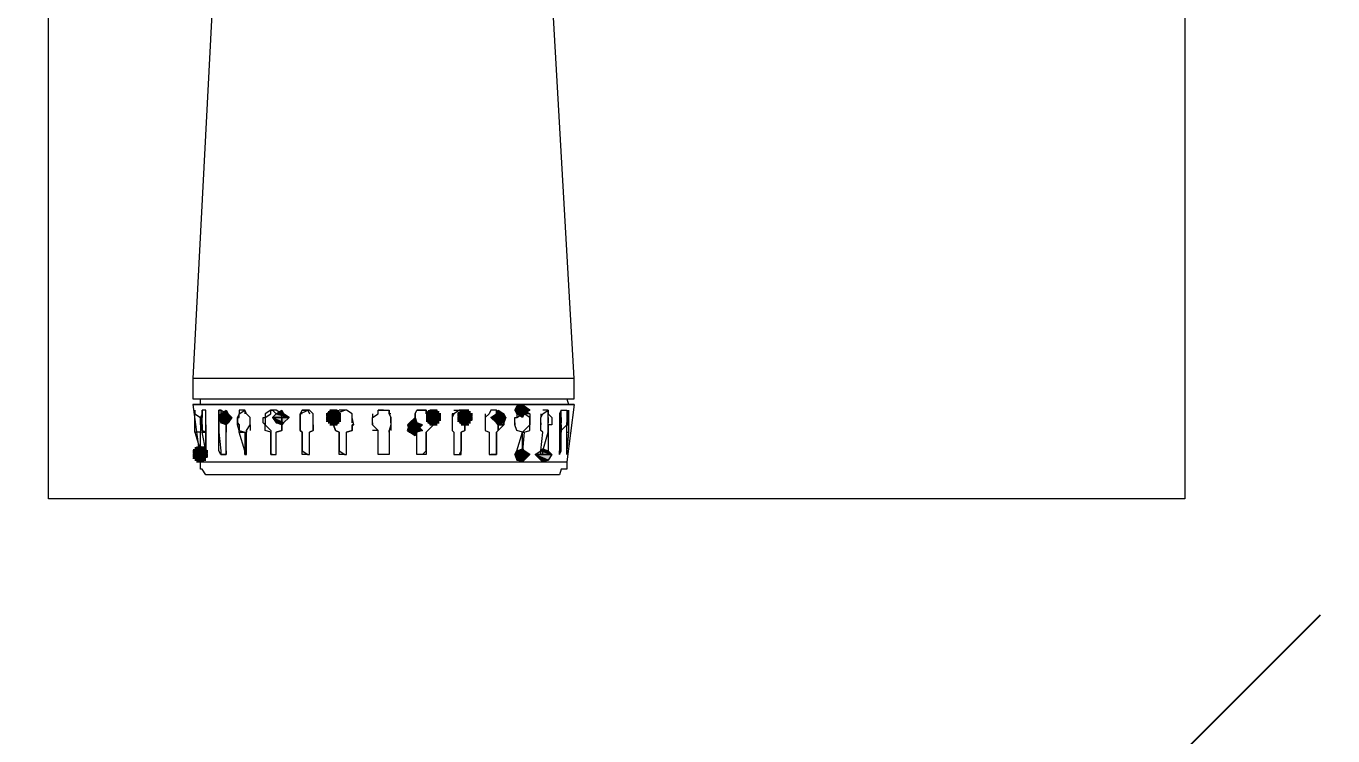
# Model space of a CAD drawing. Header units: millimetres. Extents: x -10178924 to 11692288, y -947381 to 58396.
# Drawn here: x -74015 to -73038, y 10548 to 11078 of the extents above; entities that cross this region are included whole.
import ezdxf
from ezdxf import colors
from ezdxf.entities.mleader import LeaderData, LeaderLine
from ezdxf.math import Vec2, Vec3

# ---------------------------------------------------------------- set-up
doc = ezdxf.new("R2010")
doc.units = ezdxf.units.MM
doc.layers.add('_надписи канализация', color=7, linetype='Continuous')
doc.layers.add('PDF __надписи канализация', color=7, linetype='Continuous')
doc.layers.add('PDF _0', color=7, linetype='Continuous', lineweight=9)
doc.styles.add('ISOCPEUR', font='isocpeui.ttf', dxfattribs={"width": 0.9})

# ---------------------------------------------------------------- blocks, each defined once
blk = doc.blocks.new('_None')

msp = doc.modelspace()

# ---------------------------------------------------------------- linework, layer by layer
at = {"layer": 'PDF _0', "lineweight": 0}
for points in [[(-73997.99, 11507.36), (-73148.8, 11507.36), (-73148.8, 10724.55), (-73997.99, 10724.55)], [(-73890.11, 10799.23), (-73605.2, 10799.23), (-73605.2, 10814.45), (-73609.35, 10814.45), (-73610.74, 10814.45), (-73616.27, 10814.45), (-73624.57, 10814.45), (-73635.63, 10814.45), (-73648.08, 10814.45), (-73661.91, 10814.45), (-73677.12, 10814.45), (-73695.1, 10814.45), (-73710.32, 10814.45), (-73729.68, 10814.45), (-73749.04, 10814.45), (-73767.02, 10814.45), (-73785, 10814.45), (-73802.98, 10814.45), (-73818.2, 10814.45), (-73832.03, 10814.45), (-73847.24, 10814.45), (-73861.07, 10814.45), (-73870.75, 10814.45), (-73880.43, 10814.45), (-73884.58, 10814.45), (-73888.73, 10814.45), (-73890.11, 10814.45)], [(-73609.35, 10795.08), (-73888.73, 10795.08), (-73884.58, 10795.08), (-73883.2, 10795.08), (-73876.28, 10795.08), (-73870.75, 10795.08), (-73863.84, 10795.08), (-73851.39, 10795.08), (-73843.09, 10795.08), (-73832.03, 10795.08), (-73818.2, 10795.08), (-73804.36, 10795.08), (-73790.53, 10795.08), (-73776.7, 10795.08), (-73762.87, 10795.08), (-73749.04, 10795.08), (-73733.83, 10795.08), (-73718.62, 10795.08), (-73704.78, 10795.08), (-73690.95, 10795.08), (-73677.12, 10795.08), (-73663.29, 10795.08), (-73653.61, 10795.08), (-73643.93, 10795.08), (-73634.25, 10795.08), (-73624.57, 10795.08), (-73616.27, 10795.08), (-73614.89, 10795.08), (-73610.74, 10795.08), (-73605.2, 10795.08)], [(-73648.08, 10793.7), (-73638.4, 10790.93), (-73649.46, 10790.93)], [(-73643.93, 10795.08), (-73642.55, 10793.7), (-73648.08, 10793.7)], [(-73642.55, 10793.7), (-73648.08, 10793.7), (-73638.4, 10790.93)], [(-73883.2, 10785.4), (-73883.2, 10788.17), (-73884.58, 10785.4), (-73884.58, 10781.25), (-73883.2, 10779.87), (-73883.2, 10775.72), (-73883.2, 10779.87), (-73883.2, 10781.25)], [(-73884.58, 10781.25), (-73884.58, 10779.87), (-73884.58, 10781.25), (-73884.58, 10785.4)], [(-73870.75, 10788.17), (-73870.75, 10790.93), (-73870.75, 10788.17), (-73870.75, 10785.4)], [(-73869.37, 10788.17), (-73861.07, 10785.4), (-73870.75, 10785.4)], [(-73870.75, 10785.4), (-73869.37, 10781.25), (-73863.84, 10781.25)], [(-73870.75, 10785.4), (-73861.07, 10785.4), (-73863.84, 10781.25)], [(-73870.75, 10785.4), (-73870.75, 10781.25), (-73870.75, 10779.87), (-73870.75, 10781.25)], [(-73865.22, 10790.93), (-73863.84, 10788.17), (-73869.37, 10788.17)], [(-73863.84, 10788.17), (-73869.37, 10788.17), (-73861.07, 10785.4)], [(-73855.54, 10785.4), (-73855.54, 10788.17), (-73856.92, 10785.4), (-73856.92, 10781.25), (-73855.54, 10779.87), (-73855.54, 10775.72), (-73856.92, 10779.87), (-73856.92, 10781.25), (-73856.92, 10785.4)], [(-73855.54, 10790.93), (-73855.54, 10788.17), (-73851.39, 10790.93)], [(-73836.18, 10785.4), (-73836.18, 10781.25), (-73836.18, 10779.87), (-73837.56, 10781.25), (-73837.56, 10785.4)], [(-73832.03, 10790.93), (-73836.18, 10788.17), (-73836.18, 10785.4), (-73832.03, 10788.17)], [(-73827.88, 10788.17), (-73818.2, 10785.4), (-73830.64, 10785.4)], [(-73830.64, 10785.4), (-73827.88, 10781.25), (-73822.34, 10781.25)], [(-73830.64, 10785.4), (-73818.2, 10785.4), (-73822.34, 10781.25)], [(-73823.73, 10790.93), (-73822.34, 10788.17), (-73827.88, 10788.17)], [(-73822.34, 10788.17), (-73827.88, 10788.17), (-73818.2, 10785.4)], [(-73809.9, 10781.25), (-73809.9, 10779.87), (-73809.9, 10775.72), (-73809.9, 10779.87), (-73809.9, 10781.25), (-73809.9, 10785.4)], [(-73785, 10781.25), (-73785, 10779.87), (-73783.62, 10775.72), (-73785, 10779.87), (-73785, 10781.25), (-73785, 10785.4)], [(-73724.15, 10785.4), (-73722.76, 10781.25), (-73728.3, 10781.25)], [(-73715.85, 10774.34), (-73714.47, 10775.72), (-73710.32, 10779.87), (-73710.32, 10785.4), (-73710.32, 10779.87), (-73714.47, 10775.72)], [(-73686.8, 10790.93), (-73686.8, 10788.17), (-73689.57, 10790.93), (-73690.95, 10790.93)], [(-73689.57, 10774.34), (-73686.8, 10775.72), (-73686.8, 10779.87), (-73686.8, 10785.4), (-73686.8, 10779.87), (-73686.8, 10775.72)], [(-73663.29, 10788.17), (-73656.38, 10785.4), (-73667.44, 10785.4)], [(-73667.44, 10785.4), (-73663.29, 10781.25), (-73657.76, 10781.25)], [(-73667.44, 10785.4), (-73656.38, 10785.4), (-73657.76, 10781.25)], [(-73661.91, 10790.93), (-73657.76, 10788.17), (-73663.29, 10788.17)], [(-73657.76, 10788.17), (-73663.29, 10788.17), (-73656.38, 10785.4)], [(-73663.29, 10774.34), (-73661.91, 10775.72), (-73661.91, 10779.87), (-73657.76, 10779.87), (-73657.76, 10785.4), (-73657.76, 10779.87), (-73661.91, 10775.72)], [(-73657.76, 10785.4), (-73661.91, 10785.4), (-73661.91, 10788.17)], [(-73649.46, 10790.93), (-73648.08, 10788.17), (-73642.55, 10788.17)], [(-73649.46, 10790.93), (-73638.4, 10790.93), (-73642.55, 10788.17)], [(-73648.08, 10788.17), (-73642.55, 10788.17), (-73643.93, 10785.4)], [(-73638.4, 10788.17), (-73638.4, 10785.4), (-73642.55, 10788.17), (-73642.55, 10790.93)], [(-73624.57, 10774.34), (-73624.57, 10775.72), (-73624.57, 10779.87), (-73624.57, 10785.4), (-73624.57, 10788.17), (-73621.8, 10785.4), (-73621.8, 10779.87), (-73624.57, 10779.87), (-73624.57, 10775.72)], [(-73884.58, 10774.34), (-73888.73, 10774.34), (-73884.58, 10760.51), (-73884.58, 10757.74), (-73884.58, 10760.51)], [(-73870.75, 10775.72), (-73870.75, 10774.34), (-73869.37, 10760.51), (-73869.37, 10757.74), (-73870.75, 10760.51), (-73870.75, 10774.34), (-73870.75, 10775.72), (-73870.75, 10779.87)], [(-73869.37, 10781.25), (-73863.84, 10781.25), (-73865.22, 10779.87)], [(-73832.03, 10775.72), (-73832.03, 10774.34), (-73832.03, 10760.51), (-73832.03, 10757.74), (-73832.03, 10760.51), (-73832.03, 10774.34), (-73836.18, 10775.72), (-73836.18, 10779.87)], [(-73827.88, 10781.25), (-73822.34, 10781.25), (-73823.73, 10779.87)], [(-73808.51, 10774.34), (-73808.51, 10760.51), (-73804.36, 10757.74), (-73808.51, 10757.74), (-73808.51, 10760.51), (-73808.51, 10774.34), (-73809.9, 10775.72)], [(-73728.3, 10781.25), (-73718.62, 10779.87), (-73729.68, 10779.87)], [(-73729.68, 10779.87), (-73728.3, 10775.72), (-73722.76, 10775.72)], [(-73729.68, 10779.87), (-73718.62, 10779.87), (-73722.76, 10775.72)], [(-73728.3, 10779.87), (-73718.62, 10775.72), (-73729.68, 10775.72)], [(-73729.68, 10775.72), (-73728.3, 10774.34), (-73722.76, 10774.34)], [(-73729.68, 10775.72), (-73718.62, 10775.72), (-73722.76, 10774.34)], [(-73722.76, 10781.25), (-73728.3, 10781.25), (-73718.62, 10779.87)], [(-73724.15, 10781.25), (-73722.76, 10779.87), (-73728.3, 10779.87)], [(-73722.76, 10779.87), (-73728.3, 10779.87), (-73718.62, 10775.72)], [(-73728.3, 10775.72), (-73722.76, 10775.72), (-73724.15, 10774.34)], [(-73728.3, 10774.34), (-73722.76, 10774.34), (-73724.15, 10771.57)], [(-73663.29, 10781.25), (-73657.76, 10781.25), (-73661.91, 10779.87)], [(-73663.29, 10760.51), (-73663.29, 10757.74), (-73663.29, 10760.51), (-73663.29, 10774.34)], [(-73643.93, 10774.34), (-73642.55, 10774.34), (-73643.93, 10760.51)], [(-73624.57, 10757.74), (-73628.72, 10757.74), (-73628.72, 10760.51), (-73624.57, 10774.34), (-73624.57, 10760.51)], [(-73648.08, 10760.51), (-73638.4, 10757.74), (-73649.46, 10757.74)], [(-73649.46, 10757.74), (-73648.08, 10753.59), (-73642.55, 10753.59)], [(-73649.46, 10757.74), (-73638.4, 10757.74), (-73642.55, 10753.59)], [(-73643.93, 10761.89), (-73642.55, 10760.51), (-73648.08, 10760.51)], [(-73642.55, 10760.51), (-73648.08, 10760.51), (-73638.4, 10757.74)], [(-73648.08, 10753.59), (-73642.55, 10753.59), (-73643.93, 10752.21)], [(-73630.1, 10760.51), (-73621.8, 10757.74), (-73634.25, 10757.74)], [(-73634.25, 10757.74), (-73630.1, 10753.59), (-73624.57, 10753.59)], [(-73634.25, 10757.74), (-73621.8, 10757.74), (-73624.57, 10753.59)], [(-73628.72, 10761.89), (-73624.57, 10760.51), (-73630.1, 10760.51)], [(-73624.57, 10760.51), (-73630.1, 10760.51), (-73621.8, 10757.74)], [(-73630.1, 10753.59), (-73624.57, 10753.59), (-73628.72, 10752.21)]]:
    msp.add_lwpolyline(points, close=True, dxfattribs=at)
for points in [[(-73605.2, 10814.45), (-73621.8, 11106.27), (-73621.8, 11109.04), (-73624.57, 11109.04), (-73624.57, 11111.8), (-73870.75, 11111.8), (-73870.75, 11109.04), (-73874.9, 11109.04), (-73874.9, 11106.27), (-73890.11, 10814.45)], [(-73890.11, 10795.08), (-73888.73, 10795.08), (-73890.11, 10795.08), (-73884.58, 10752.21), (-73883.2, 10752.21), (-73880.43, 10752.21), (-73874.9, 10752.21), (-73865.22, 10752.21), (-73856.92, 10752.21), (-73851.39, 10752.21), (-73841.71, 10752.21), (-73830.64, 10752.21), (-73818.2, 10752.21), (-73804.36, 10752.21), (-73790.53, 10752.21), (-73776.7, 10752.21), (-73762.87, 10752.21), (-73749.04, 10752.21), (-73733.83, 10752.21), (-73718.62, 10752.21), (-73704.78, 10752.21), (-73690.95, 10752.21), (-73677.12, 10752.21), (-73667.44, 10752.21), (-73656.38, 10752.21), (-73643.93, 10752.21), (-73635.63, 10752.21), (-73628.72, 10752.21), (-73621.8, 10752.21), (-73616.27, 10752.21), (-73610.74, 10752.21)], [(-73888.73, 10795.08), (-73884.58, 10795.08), (-73884.58, 10799.23)], [(-73605.2, 10795.08), (-73610.74, 10752.21), (-73610.74, 10748.06), (-73610.74, 10746.68), (-73614.89, 10746.68), (-73616.27, 10742.53), (-73621.8, 10742.53), (-73624.57, 10742.53), (-73634.25, 10742.53), (-73638.4, 10742.53), (-73643.93, 10742.53), (-73649.46, 10742.53), (-73653.61, 10742.53), (-73657.76, 10742.53), (-73663.29, 10742.53), (-73671.59, 10742.53), (-73677.12, 10742.53), (-73682.66, 10742.53), (-73689.57, 10742.53), (-73695.1, 10742.53), (-73700.64, 10742.53), (-73704.78, 10742.53), (-73710.32, 10742.53), (-73718.62, 10742.53), (-73724.15, 10742.53), (-73729.68, 10742.53), (-73736.59, 10742.53), (-73742.13, 10742.53), (-73747.66, 10742.53), (-73751.81, 10742.53), (-73757.34, 10742.53), (-73762.87, 10742.53), (-73771.17, 10742.53), (-73776.7, 10742.53), (-73783.62, 10742.53), (-73789.15, 10742.53), (-73794.68, 10742.53), (-73800.22, 10742.53), (-73804.36, 10742.53), (-73809.9, 10742.53), (-73816.81, 10742.53), (-73822.34, 10742.53), (-73827.88, 10742.53), (-73832.03, 10742.53), (-73837.56, 10742.53), (-73843.09, 10742.53), (-73851.39, 10742.53), (-73856.92, 10742.53), (-73863.84, 10742.53), (-73869.37, 10742.53), (-73874.9, 10742.53), (-73880.43, 10742.53), (-73883.2, 10746.68), (-73884.58, 10746.68), (-73884.58, 10748.06), (-73884.58, 10752.21)], [(-73610.74, 10799.23), (-73609.35, 10795.08)], [(-73888.73, 10774.34), (-73888.73, 10775.72), (-73888.73, 10779.87), (-73888.73, 10781.25), (-73888.73, 10785.4), (-73888.73, 10788.17), (-73888.73, 10790.93), (-73888.73, 10788.17), (-73884.58, 10785.4), (-73884.58, 10779.87), (-73884.58, 10775.72), (-73884.58, 10774.34)], [(-73883.2, 10788.17), (-73883.2, 10790.93), (-73883.2, 10788.17)], [(-73880.43, 10779.87), (-73880.43, 10775.72), (-73880.43, 10774.34), (-73880.43, 10775.72), (-73880.43, 10779.87), (-73880.43, 10785.4), (-73880.43, 10788.17), (-73880.43, 10790.93), (-73883.2, 10790.93)], [(-73883.2, 10788.17), (-73883.2, 10785.4)], [(-73880.43, 10788.17), (-73880.43, 10790.93)], [(-73880.43, 10781.25), (-73880.43, 10785.4)], [(-73865.22, 10760.51), (-73865.22, 10757.74), (-73865.22, 10760.51), (-73865.22, 10774.34), (-73865.22, 10775.72), (-73865.22, 10779.87), (-73865.22, 10785.4), (-73865.22, 10788.17), (-73869.37, 10790.93), (-73870.75, 10790.93), (-73869.37, 10790.93), (-73869.37, 10788.17)], [(-73870.75, 10788.17), (-73870.75, 10785.4)], [(-73865.22, 10781.25), (-73865.22, 10785.4)], [(-73855.54, 10788.17), (-73856.92, 10785.4)], [(-73851.39, 10760.51), (-73851.39, 10757.74), (-73851.39, 10760.51), (-73851.39, 10757.74), (-73850.01, 10757.74), (-73850.01, 10760.51), (-73850.01, 10774.34), (-73850.01, 10775.72), (-73847.24, 10779.87), (-73847.24, 10785.4), (-73850.01, 10788.17), (-73851.39, 10790.93), (-73851.39, 10788.17)], [(-73847.24, 10781.25), (-73847.24, 10785.4)], [(-73836.18, 10788.17), (-73836.18, 10785.4)], [(-73823.73, 10785.4), (-73823.73, 10788.17), (-73827.88, 10790.93), (-73832.03, 10790.93), (-73830.64, 10790.93), (-73827.88, 10788.17), (-73823.73, 10788.17)], [(-73830.64, 10757.74), (-73832.03, 10757.74), (-73830.64, 10757.74), (-73827.88, 10757.74), (-73827.88, 10760.51), (-73827.88, 10774.34), (-73823.73, 10775.72), (-73823.73, 10779.87), (-73823.73, 10785.4), (-73823.73, 10781.25)], [(-73808.51, 10790.93), (-73804.36, 10790.93), (-73808.51, 10790.93), (-73809.9, 10788.17), (-73804.36, 10790.93), (-73802.98, 10788.17)], [(-73809.9, 10785.4), (-73809.9, 10788.17), (-73809.9, 10785.4)], [(-73808.51, 10788.17), (-73809.9, 10788.17), (-73809.9, 10785.4)], [(-73804.36, 10757.74), (-73802.98, 10757.74), (-73802.98, 10760.51), (-73802.98, 10774.34), (-73800.22, 10775.72), (-73800.22, 10779.87), (-73800.22, 10785.4), (-73800.22, 10788.17), (-73802.98, 10790.93), (-73804.36, 10790.93)], [(-73800.22, 10781.25), (-73800.22, 10785.4)], [(-73779.47, 10788.17), (-73790.53, 10788.17), (-73779.47, 10788.17)], [(-73779.47, 10788.17), (-73790.53, 10788.17), (-73779.47, 10788.17)], [(-73779.47, 10786.78), (-73790.53, 10786.78), (-73779.47, 10786.78)], [(-73779.47, 10786.78), (-73790.53, 10786.78), (-73779.47, 10786.78)], [(-73779.47, 10785.4), (-73790.53, 10785.4), (-73779.47, 10785.4)], [(-73779.47, 10784.02), (-73790.53, 10784.02), (-73779.47, 10784.02)], [(-73779.47, 10784.02), (-73790.53, 10784.02), (-73779.47, 10784.02)], [(-73780.85, 10789.55), (-73789.15, 10789.55), (-73780.85, 10789.55)], [(-73780.85, 10789.55), (-73789.15, 10789.55), (-73780.85, 10789.55)], [(-73782.24, 10790.93), (-73787.77, 10790.93), (-73782.24, 10790.93)], [(-73783.62, 10790.93), (-73786.39, 10790.93), (-73783.62, 10790.93)], [(-73783.62, 10790.93), (-73786.39, 10790.93), (-73783.62, 10790.93)], [(-73783.62, 10785.4), (-73783.62, 10788.17), (-73785, 10785.4), (-73783.62, 10788.17), (-73780.85, 10788.17)], [(-73783.62, 10788.17), (-73776.7, 10790.93), (-73783.62, 10788.17)], [(-73776.7, 10757.74), (-73775.32, 10757.74), (-73775.32, 10760.51), (-73775.32, 10774.34), (-73771.17, 10775.72), (-73771.17, 10779.87), (-73769.79, 10779.87), (-73771.17, 10785.4), (-73771.17, 10788.17), (-73775.32, 10790.93), (-73776.7, 10790.93), (-73780.85, 10790.93)], [(-73771.17, 10788.17), (-73775.32, 10790.93)], [(-73771.17, 10781.25), (-73771.17, 10785.4)], [(-73743.51, 10774.34), (-73743.51, 10760.51), (-73743.51, 10757.74), (-73747.66, 10757.74), (-73749.04, 10757.74), (-73751.81, 10757.74), (-73751.81, 10760.51), (-73751.81, 10774.34), (-73751.81, 10775.72), (-73755.96, 10779.87), (-73755.96, 10781.25), (-73755.96, 10785.4), (-73751.81, 10788.17), (-73751.81, 10790.93), (-73747.66, 10790.93), (-73743.51, 10790.93), (-73743.51, 10788.17), (-73742.13, 10785.4), (-73742.13, 10779.87), (-73743.51, 10775.72), (-73743.51, 10774.34), (-73743.51, 10775.72)], [(-73755.96, 10788.17), (-73755.96, 10785.4)], [(-73747.66, 10790.93), (-73749.04, 10790.93), (-73751.81, 10790.93)], [(-73742.13, 10788.17), (-73743.51, 10788.17), (-73743.51, 10790.93)], [(-73742.13, 10781.25), (-73742.13, 10785.4)], [(-73722.76, 10757.74), (-73722.76, 10760.51), (-73722.76, 10774.34), (-73724.15, 10775.72), (-73724.15, 10779.87), (-73728.3, 10781.25), (-73724.15, 10785.4), (-73724.15, 10788.17), (-73722.76, 10790.93), (-73718.62, 10790.93), (-73715.85, 10790.93), (-73718.62, 10790.93), (-73722.76, 10790.93), (-73718.62, 10790.93)], [(-73724.15, 10788.17), (-73724.15, 10785.4)], [(-73715.85, 10790.93), (-73714.47, 10788.17), (-73715.85, 10790.93)], [(-73715.85, 10788.17), (-73715.85, 10790.93)], [(-73704.78, 10788.17), (-73715.85, 10788.17), (-73704.78, 10788.17)], [(-73704.78, 10786.78), (-73715.85, 10786.78), (-73704.78, 10786.78)], [(-73704.78, 10786.78), (-73715.85, 10786.78), (-73704.78, 10786.78)], [(-73704.78, 10785.4), (-73715.85, 10785.4), (-73704.78, 10785.4)], [(-73704.78, 10784.02), (-73715.85, 10784.02), (-73704.78, 10784.02)], [(-73704.78, 10784.02), (-73715.85, 10784.02), (-73704.78, 10784.02)], [(-73706.17, 10789.55), (-73714.47, 10789.55), (-73706.17, 10789.55)], [(-73706.17, 10789.55), (-73714.47, 10789.55), (-73706.17, 10789.55)], [(-73714.47, 10788.17), (-73710.32, 10785.4), (-73714.47, 10788.17)], [(-73707.55, 10790.93), (-73713.08, 10790.93), (-73707.55, 10790.93)], [(-73708.93, 10790.93), (-73711.7, 10790.93), (-73708.93, 10790.93)], [(-73710.32, 10781.25), (-73710.32, 10785.4)], [(-73695.1, 10790.93), (-73690.95, 10790.93), (-73695.1, 10788.17), (-73696.49, 10785.4), (-73696.49, 10781.25), (-73696.49, 10779.87), (-73696.49, 10775.72), (-73695.1, 10774.34), (-73695.1, 10760.51), (-73695.1, 10757.74), (-73690.95, 10757.74), (-73689.57, 10757.74), (-73689.57, 10760.51), (-73690.95, 10757.74), (-73689.57, 10760.51), (-73689.57, 10774.34), (-73689.57, 10760.51)], [(-73695.1, 10788.17), (-73696.49, 10788.17), (-73696.49, 10785.4)], [(-73681.27, 10788.17), (-73692.34, 10788.17), (-73681.27, 10788.17)], [(-73681.27, 10786.78), (-73692.34, 10786.78), (-73681.27, 10786.78)], [(-73681.27, 10786.78), (-73692.34, 10786.78), (-73681.27, 10786.78)], [(-73681.27, 10785.4), (-73692.34, 10785.4), (-73681.27, 10785.4)], [(-73681.27, 10784.02), (-73692.34, 10784.02), (-73681.27, 10784.02)], [(-73681.27, 10784.02), (-73692.34, 10784.02), (-73681.27, 10784.02)], [(-73682.66, 10789.55), (-73690.95, 10789.55), (-73682.66, 10789.55)], [(-73682.66, 10789.55), (-73690.95, 10789.55), (-73682.66, 10789.55)], [(-73684.04, 10790.93), (-73689.57, 10790.93), (-73684.04, 10790.93)], [(-73686.8, 10788.17), (-73689.57, 10790.93)], [(-73685.42, 10790.93), (-73688.19, 10790.93), (-73685.42, 10790.93)], [(-73686.8, 10788.17), (-73686.8, 10785.4), (-73686.8, 10788.17)], [(-73686.8, 10781.25), (-73686.8, 10785.4)], [(-73663.29, 10788.17), (-73663.29, 10790.93), (-73661.91, 10788.17), (-73663.29, 10790.93), (-73667.44, 10790.93), (-73668.83, 10788.17), (-73671.59, 10785.4), (-73671.59, 10781.25), (-73671.59, 10779.87), (-73671.59, 10775.72), (-73668.83, 10774.34), (-73668.83, 10760.51), (-73668.83, 10757.74), (-73667.44, 10757.74), (-73663.29, 10757.74), (-73667.44, 10757.74)], [(-73671.59, 10788.17), (-73671.59, 10785.4)], [(-73657.76, 10781.25), (-73657.76, 10785.4)], [(-73643.93, 10757.74), (-73643.93, 10760.51), (-73643.93, 10757.74), (-73648.08, 10757.74), (-73648.08, 10760.51), (-73643.93, 10774.34), (-73648.08, 10775.72), (-73649.46, 10779.87), (-73649.46, 10781.25), (-73649.46, 10785.4), (-73648.08, 10785.4), (-73643.93, 10788.17), (-73643.93, 10790.93), (-73642.55, 10790.93), (-73643.93, 10790.93)], [(-73643.93, 10788.17), (-73648.08, 10788.17), (-73648.08, 10785.4)], [(-73642.55, 10774.34), (-73638.4, 10775.72), (-73638.4, 10779.87), (-73638.4, 10785.4), (-73638.4, 10779.87), (-73642.55, 10775.72), (-73643.93, 10774.34), (-73642.55, 10775.72), (-73638.4, 10779.87)], [(-73638.4, 10788.17), (-73642.55, 10788.17), (-73642.55, 10790.93)], [(-73638.4, 10785.4), (-73638.4, 10781.25)], [(-73628.72, 10757.74), (-73630.1, 10757.74), (-73630.1, 10760.51), (-73628.72, 10774.34), (-73630.1, 10775.72), (-73630.1, 10779.87), (-73630.1, 10781.25), (-73630.1, 10785.4), (-73628.72, 10788.17), (-73624.57, 10790.93), (-73628.72, 10790.93)], [(-73630.1, 10788.17), (-73630.1, 10785.4)], [(-73624.57, 10790.93), (-73624.57, 10788.17), (-73624.57, 10790.93)], [(-73624.57, 10788.17), (-73624.57, 10790.93)], [(-73624.57, 10785.4), (-73624.57, 10781.25)], [(-73614.89, 10779.87), (-73614.89, 10775.72), (-73616.27, 10774.34), (-73614.89, 10775.72), (-73614.89, 10779.87), (-73614.89, 10785.4), (-73614.89, 10788.17), (-73614.89, 10790.93), (-73610.74, 10790.93), (-73610.74, 10788.17), (-73610.74, 10785.4), (-73610.74, 10779.87), (-73614.89, 10775.72), (-73614.89, 10774.34)], [(-73614.89, 10788.17), (-73614.89, 10790.93), (-73616.27, 10788.17), (-73616.27, 10785.4), (-73616.27, 10781.25), (-73616.27, 10779.87)], [(-73616.27, 10788.17), (-73616.27, 10785.4)], [(-73614.89, 10785.4), (-73614.89, 10781.25)], [(-73610.74, 10781.25), (-73610.74, 10779.87), (-73610.74, 10781.25), (-73609.35, 10785.4), (-73609.35, 10788.17), (-73609.35, 10790.93), (-73609.35, 10788.17), (-73609.35, 10785.4)], [(-73610.74, 10785.4), (-73609.35, 10785.4), (-73609.35, 10781.25)], [(-73610.74, 10774.34), (-73609.35, 10774.34), (-73610.74, 10760.51), (-73610.74, 10757.74), (-73610.74, 10760.51), (-73610.74, 10774.34), (-73610.74, 10775.72), (-73610.74, 10779.87), (-73609.35, 10779.87), (-73609.35, 10785.4), (-73609.35, 10779.87), (-73609.35, 10775.72), (-73609.35, 10774.34)], [(-73883.2, 10779.87), (-73883.2, 10781.25)], [(-73880.43, 10760.51), (-73880.43, 10757.74), (-73880.43, 10760.51), (-73880.43, 10774.34), (-73880.43, 10760.51), (-73880.43, 10757.74), (-73880.43, 10760.51), (-73883.2, 10774.34), (-73880.43, 10774.34), (-73883.2, 10775.72), (-73883.2, 10774.34)], [(-73870.75, 10779.87), (-73870.75, 10781.25)], [(-73865.22, 10779.87), (-73865.22, 10775.72), (-73865.22, 10774.34)], [(-73855.54, 10779.87), (-73856.92, 10779.87), (-73856.92, 10781.25)], [(-73855.54, 10774.34), (-73855.54, 10775.72), (-73851.39, 10774.34), (-73851.39, 10760.51), (-73855.54, 10774.34), (-73851.39, 10774.34)], [(-73850.01, 10775.72), (-73850.01, 10774.34)], [(-73847.24, 10779.87), (-73847.24, 10775.72)], [(-73836.18, 10779.87), (-73836.18, 10781.25)], [(-73823.73, 10779.87), (-73823.73, 10775.72), (-73827.88, 10774.34)], [(-73809.9, 10779.87), (-73809.9, 10781.25)], [(-73800.22, 10779.87), (-73800.22, 10775.72), (-73802.98, 10774.34)], [(-73779.47, 10782.64), (-73790.53, 10782.64), (-73779.47, 10782.64)], [(-73780.85, 10781.25), (-73789.15, 10781.25), (-73780.85, 10781.25)], [(-73780.85, 10781.25), (-73789.15, 10781.25), (-73780.85, 10781.25)], [(-73782.24, 10779.87), (-73787.77, 10779.87), (-73782.24, 10779.87)], [(-73783.62, 10779.87), (-73786.39, 10779.87), (-73783.62, 10779.87)], [(-73783.62, 10779.87), (-73786.39, 10779.87), (-73783.62, 10779.87)], [(-73785, 10779.87), (-73785, 10781.25)], [(-73780.85, 10774.34), (-73780.85, 10760.51), (-73776.7, 10757.74), (-73780.85, 10757.74), (-73780.85, 10760.51), (-73780.85, 10774.34), (-73783.62, 10775.72), (-73780.85, 10774.34), (-73780.85, 10760.51)], [(-73769.79, 10779.87), (-73771.17, 10779.87), (-73771.17, 10775.72), (-73775.32, 10774.34)], [(-73755.96, 10781.25), (-73755.96, 10779.87)], [(-73751.81, 10775.72), (-73755.96, 10775.72)], [(-73742.13, 10779.87), (-73742.13, 10775.72)], [(-73728.3, 10781.25), (-73728.3, 10779.87)], [(-73718.62, 10757.74), (-73715.85, 10760.51), (-73715.85, 10774.34), (-73715.85, 10760.51), (-73715.85, 10757.74), (-73718.62, 10757.74), (-73722.76, 10757.74), (-73722.76, 10760.51)], [(-73706.17, 10782.64), (-73715.85, 10782.64), (-73706.17, 10782.64)], [(-73710.32, 10779.87), (-73714.47, 10775.72), (-73715.85, 10774.34)], [(-73706.17, 10781.25), (-73714.47, 10781.25), (-73706.17, 10781.25)], [(-73707.55, 10779.87), (-73713.08, 10779.87), (-73707.55, 10779.87)], [(-73708.93, 10779.87), (-73713.08, 10779.87), (-73708.93, 10779.87)], [(-73696.49, 10781.25), (-73696.49, 10779.87)], [(-73682.66, 10782.64), (-73692.34, 10782.64), (-73682.66, 10782.64)], [(-73682.66, 10781.25), (-73690.95, 10781.25), (-73682.66, 10781.25)], [(-73684.04, 10779.87), (-73689.57, 10779.87), (-73684.04, 10779.87)], [(-73685.42, 10779.87), (-73689.57, 10779.87), (-73685.42, 10779.87)], [(-73686.8, 10779.87), (-73686.8, 10775.72), (-73689.57, 10774.34)], [(-73671.59, 10781.25), (-73671.59, 10779.87)], [(-73657.76, 10779.87), (-73661.91, 10779.87), (-73661.91, 10775.72), (-73663.29, 10774.34)], [(-73649.46, 10781.25), (-73649.46, 10779.87)], [(-73630.1, 10781.25), (-73630.1, 10779.87)], [(-73624.57, 10779.87), (-73624.57, 10775.72), (-73624.57, 10774.34)], [(-73616.27, 10781.25), (-73616.27, 10779.87), (-73616.27, 10775.72), (-73616.27, 10774.34), (-73616.27, 10760.51), (-73616.27, 10757.74), (-73616.27, 10760.51), (-73616.27, 10757.74), (-73614.89, 10760.51), (-73614.89, 10774.34), (-73616.27, 10774.34), (-73616.27, 10760.51)], [(-73609.35, 10779.87), (-73610.74, 10779.87)], [(-73879.05, 10760.51), (-73890.11, 10760.51), (-73879.05, 10760.51)], [(-73879.05, 10760.51), (-73890.11, 10760.51), (-73879.05, 10760.51)], [(-73879.05, 10759.12), (-73890.11, 10759.12), (-73879.05, 10759.12)], [(-73879.05, 10757.74), (-73890.11, 10757.74), (-73879.05, 10757.74)], [(-73879.05, 10757.74), (-73890.11, 10757.74), (-73879.05, 10757.74)], [(-73879.05, 10756.36), (-73890.11, 10756.36), (-73879.05, 10756.36)], [(-73880.43, 10754.97), (-73890.11, 10754.97), (-73880.43, 10754.97)], [(-73880.43, 10761.89), (-73888.73, 10761.89), (-73880.43, 10761.89)], [(-73880.43, 10761.89), (-73888.73, 10761.89), (-73880.43, 10761.89)], [(-73880.43, 10753.59), (-73888.73, 10753.59), (-73880.43, 10753.59)], [(-73881.82, 10753.59), (-73888.73, 10753.59), (-73881.82, 10753.59)], [(-73881.82, 10763.27), (-73887.35, 10763.27), (-73881.82, 10763.27)], [(-73869.37, 10757.74), (-73865.22, 10757.74), (-73869.37, 10757.74)], [(-73883.2, 10752.21), (-73887.35, 10752.21), (-73883.2, 10752.21)]]:
    msp.add_lwpolyline(points, dxfattribs=at)
at = {"layer": 'PDF _0', "transparency": 33554559}
for points in [[(-73648.08, 10793.7), (-73638.4, 10790.93), (-73649.46, 10790.93)], [(-73643.93, 10795.08), (-73642.55, 10793.7), (-73648.08, 10793.7)], [(-73642.55, 10793.7), (-73648.08, 10793.7), (-73638.4, 10790.93)], [(-73869.37, 10788.17), (-73861.07, 10785.4), (-73870.75, 10785.4)], [(-73870.75, 10785.4), (-73863.84, 10781.25), (-73869.37, 10781.25)], [(-73870.75, 10785.4), (-73861.07, 10785.4), (-73863.84, 10781.25)], [(-73865.22, 10790.93), (-73863.84, 10788.17), (-73869.37, 10788.17)], [(-73863.84, 10788.17), (-73869.37, 10788.17), (-73861.07, 10785.4)], [(-73827.88, 10788.17), (-73818.2, 10785.4), (-73830.64, 10785.4)], [(-73830.64, 10785.4), (-73822.34, 10781.25), (-73827.88, 10781.25)], [(-73830.64, 10785.4), (-73818.2, 10785.4), (-73822.34, 10781.25)], [(-73823.73, 10790.93), (-73822.34, 10788.17), (-73827.88, 10788.17)], [(-73822.34, 10788.17), (-73827.88, 10788.17), (-73818.2, 10785.4)], [(-73789.15, 10789.55), (-73779.47, 10788.17), (-73790.53, 10788.17)], [(-73790.53, 10788.17), (-73779.47, 10788.17), (-73779.47, 10788.17)], [(-73779.47, 10788.17), (-73779.47, 10788.17), (-73790.53, 10788.17)], [(-73779.47, 10788.17), (-73790.53, 10788.17), (-73779.47, 10786.78)], [(-73790.53, 10788.17), (-73779.47, 10786.78), (-73790.53, 10786.78)], [(-73790.53, 10786.78), (-73779.47, 10786.78), (-73779.47, 10786.78)], [(-73779.47, 10786.78), (-73779.47, 10786.78), (-73790.53, 10786.78)], [(-73779.47, 10786.78), (-73790.53, 10786.78), (-73779.47, 10785.4)], [(-73790.53, 10786.78), (-73779.47, 10785.4), (-73790.53, 10785.4)], [(-73790.53, 10785.4), (-73779.47, 10785.4), (-73779.47, 10785.4)], [(-73779.47, 10785.4), (-73790.53, 10785.4), (-73779.47, 10784.02)], [(-73790.53, 10785.4), (-73779.47, 10784.02), (-73790.53, 10784.02)], [(-73790.53, 10784.02), (-73779.47, 10784.02), (-73779.47, 10784.02)], [(-73779.47, 10784.02), (-73779.47, 10784.02), (-73790.53, 10784.02)], [(-73779.47, 10784.02), (-73790.53, 10784.02), (-73779.47, 10782.64)], [(-73790.53, 10784.02), (-73779.47, 10782.64), (-73790.53, 10782.64)], [(-73787.77, 10790.93), (-73780.85, 10789.55), (-73789.15, 10789.55)], [(-73789.15, 10789.55), (-73780.85, 10789.55), (-73780.85, 10789.55)], [(-73780.85, 10789.55), (-73780.85, 10789.55), (-73789.15, 10789.55)], [(-73780.85, 10789.55), (-73789.15, 10789.55), (-73779.47, 10788.17)], [(-73786.39, 10790.93), (-73782.24, 10790.93), (-73787.77, 10790.93)], [(-73787.77, 10790.93), (-73782.24, 10790.93), (-73782.24, 10790.93)], [(-73780.85, 10790.93), (-73780.85, 10790.93), (-73787.77, 10790.93)], [(-73780.85, 10790.93), (-73787.77, 10790.93), (-73782.24, 10790.93)], [(-73780.85, 10790.93), (-73787.77, 10790.93), (-73780.85, 10789.55)], [(-73785, 10790.93), (-73783.62, 10790.93), (-73786.39, 10790.93)], [(-73786.39, 10790.93), (-73783.62, 10790.93), (-73783.62, 10790.93)], [(-73783.62, 10790.93), (-73783.62, 10790.93), (-73786.39, 10790.93)], [(-73783.62, 10790.93), (-73786.39, 10790.93), (-73782.24, 10790.93)], [(-73724.15, 10785.4), (-73722.76, 10781.25), (-73728.3, 10781.25)], [(-73714.47, 10789.55), (-73706.17, 10789.55), (-73715.85, 10789.55)], [(-73706.17, 10789.55), (-73715.85, 10789.55), (-73706.17, 10788.17)], [(-73715.85, 10789.55), (-73706.17, 10788.17), (-73715.85, 10788.17)], [(-73715.85, 10788.17), (-73704.78, 10788.17), (-73704.78, 10788.17)], [(-73704.78, 10788.17), (-73704.78, 10788.17), (-73715.85, 10788.17)], [(-73704.78, 10788.17), (-73715.85, 10788.17), (-73706.17, 10788.17)], [(-73704.78, 10788.17), (-73715.85, 10788.17), (-73704.78, 10786.78)], [(-73715.85, 10788.17), (-73704.78, 10786.78), (-73715.85, 10786.78)], [(-73715.85, 10786.78), (-73704.78, 10786.78), (-73704.78, 10786.78)], [(-73704.78, 10786.78), (-73704.78, 10786.78), (-73715.85, 10786.78)], [(-73704.78, 10786.78), (-73715.85, 10786.78), (-73704.78, 10785.4)], [(-73715.85, 10786.78), (-73704.78, 10785.4), (-73715.85, 10785.4)], [(-73715.85, 10785.4), (-73704.78, 10785.4), (-73704.78, 10785.4)], [(-73704.78, 10785.4), (-73715.85, 10785.4), (-73704.78, 10784.02)], [(-73715.85, 10785.4), (-73704.78, 10784.02), (-73715.85, 10784.02)], [(-73715.85, 10784.02), (-73704.78, 10784.02), (-73704.78, 10784.02)], [(-73704.78, 10784.02), (-73704.78, 10784.02), (-73715.85, 10784.02)], [(-73704.78, 10784.02), (-73715.85, 10784.02), (-73704.78, 10782.64)], [(-73715.85, 10784.02), (-73704.78, 10782.64), (-73715.85, 10782.64)], [(-73714.47, 10790.93), (-73707.55, 10790.93), (-73713.08, 10790.93)], [(-73707.55, 10790.93), (-73714.47, 10790.93), (-73706.17, 10789.55)], [(-73714.47, 10790.93), (-73706.17, 10789.55), (-73714.47, 10789.55)], [(-73714.47, 10789.55), (-73706.17, 10789.55), (-73706.17, 10789.55)], [(-73711.7, 10790.93), (-73708.93, 10790.93), (-73713.08, 10790.93)], [(-73713.08, 10790.93), (-73707.55, 10790.93), (-73707.55, 10790.93)], [(-73707.55, 10790.93), (-73707.55, 10790.93), (-73713.08, 10790.93)], [(-73707.55, 10790.93), (-73713.08, 10790.93), (-73708.93, 10790.93)], [(-73713.08, 10790.93), (-73707.55, 10790.93), (-73707.55, 10790.93)], [(-73710.32, 10790.93), (-73711.7, 10790.93), (-73711.7, 10790.93)], [(-73708.93, 10790.93), (-73708.93, 10790.93), (-73711.7, 10790.93)], [(-73708.93, 10790.93), (-73711.7, 10790.93), (-73710.32, 10790.93)], [(-73690.95, 10789.55), (-73682.66, 10789.55), (-73692.34, 10789.55)], [(-73682.66, 10789.55), (-73692.34, 10789.55), (-73682.66, 10788.17)], [(-73692.34, 10789.55), (-73682.66, 10788.17), (-73692.34, 10788.17)], [(-73692.34, 10788.17), (-73681.27, 10788.17), (-73681.27, 10788.17)], [(-73681.27, 10788.17), (-73681.27, 10788.17), (-73692.34, 10788.17)], [(-73681.27, 10788.17), (-73692.34, 10788.17), (-73682.66, 10788.17)], [(-73681.27, 10788.17), (-73692.34, 10788.17), (-73681.27, 10786.78)], [(-73692.34, 10788.17), (-73681.27, 10786.78), (-73692.34, 10786.78)], [(-73692.34, 10786.78), (-73681.27, 10786.78), (-73681.27, 10786.78)], [(-73681.27, 10786.78), (-73681.27, 10786.78), (-73692.34, 10786.78)], [(-73681.27, 10786.78), (-73692.34, 10786.78), (-73681.27, 10785.4)], [(-73692.34, 10786.78), (-73681.27, 10785.4), (-73692.34, 10785.4)], [(-73692.34, 10785.4), (-73681.27, 10785.4), (-73681.27, 10785.4)], [(-73681.27, 10785.4), (-73692.34, 10785.4), (-73681.27, 10784.02)], [(-73692.34, 10785.4), (-73681.27, 10784.02), (-73692.34, 10784.02)], [(-73692.34, 10784.02), (-73681.27, 10784.02), (-73681.27, 10784.02)], [(-73681.27, 10784.02), (-73681.27, 10784.02), (-73692.34, 10784.02)], [(-73681.27, 10784.02), (-73692.34, 10784.02), (-73681.27, 10782.64)], [(-73692.34, 10784.02), (-73681.27, 10782.64), (-73692.34, 10782.64)], [(-73690.95, 10790.93), (-73684.04, 10790.93), (-73689.57, 10790.93)], [(-73684.04, 10790.93), (-73690.95, 10790.93), (-73682.66, 10789.55)], [(-73690.95, 10790.93), (-73682.66, 10789.55), (-73690.95, 10789.55)], [(-73690.95, 10789.55), (-73682.66, 10789.55), (-73682.66, 10789.55)], [(-73688.19, 10790.93), (-73685.42, 10790.93), (-73689.57, 10790.93)], [(-73689.57, 10790.93), (-73684.04, 10790.93), (-73684.04, 10790.93)], [(-73684.04, 10790.93), (-73684.04, 10790.93), (-73689.57, 10790.93)], [(-73684.04, 10790.93), (-73689.57, 10790.93), (-73685.42, 10790.93)], [(-73689.57, 10790.93), (-73684.04, 10790.93), (-73684.04, 10790.93)], [(-73686.8, 10790.93), (-73688.19, 10790.93), (-73688.19, 10790.93)], [(-73685.42, 10790.93), (-73685.42, 10790.93), (-73688.19, 10790.93)], [(-73685.42, 10790.93), (-73688.19, 10790.93), (-73686.8, 10790.93)], [(-73663.29, 10788.17), (-73656.38, 10785.4), (-73667.44, 10785.4)], [(-73667.44, 10785.4), (-73657.76, 10781.25), (-73663.29, 10781.25)], [(-73667.44, 10785.4), (-73656.38, 10785.4), (-73657.76, 10781.25)], [(-73661.91, 10790.93), (-73657.76, 10788.17), (-73663.29, 10788.17)], [(-73657.76, 10788.17), (-73663.29, 10788.17), (-73656.38, 10785.4)], [(-73649.46, 10790.93), (-73642.55, 10788.17), (-73648.08, 10788.17)], [(-73649.46, 10790.93), (-73638.4, 10790.93), (-73642.55, 10788.17)], [(-73642.55, 10788.17), (-73648.08, 10788.17), (-73643.93, 10785.4)], [(-73863.84, 10781.25), (-73869.37, 10781.25), (-73865.22, 10779.87)], [(-73822.34, 10781.25), (-73827.88, 10781.25), (-73823.73, 10779.87)], [(-73790.53, 10782.64), (-73779.47, 10782.64), (-73779.47, 10782.64)], [(-73779.47, 10782.64), (-73790.53, 10782.64), (-73780.85, 10782.64)], [(-73790.53, 10782.64), (-73780.85, 10782.64), (-73789.15, 10782.64)], [(-73780.85, 10782.64), (-73789.15, 10782.64), (-73780.85, 10781.25)], [(-73789.15, 10782.64), (-73780.85, 10781.25), (-73789.15, 10781.25)], [(-73789.15, 10781.25), (-73780.85, 10781.25), (-73780.85, 10781.25)], [(-73789.15, 10781.25), (-73780.85, 10781.25), (-73787.77, 10781.25)], [(-73780.85, 10781.25), (-73787.77, 10781.25), (-73782.24, 10779.87)], [(-73787.77, 10781.25), (-73782.24, 10779.87), (-73787.77, 10779.87)], [(-73787.77, 10779.87), (-73782.24, 10779.87), (-73782.24, 10779.87)], [(-73782.24, 10779.87), (-73787.77, 10779.87), (-73783.62, 10779.87)], [(-73787.77, 10779.87), (-73783.62, 10779.87), (-73786.39, 10779.87)], [(-73786.39, 10779.87), (-73783.62, 10779.87), (-73783.62, 10779.87)], [(-73783.62, 10779.87), (-73783.62, 10779.87), (-73786.39, 10779.87)], [(-73786.39, 10779.87), (-73783.62, 10779.87), (-73785, 10779.87)], [(-73728.3, 10781.25), (-73718.62, 10779.87), (-73729.68, 10779.87)], [(-73729.68, 10779.87), (-73722.76, 10775.72), (-73728.3, 10775.72)], [(-73729.68, 10779.87), (-73718.62, 10779.87), (-73722.76, 10775.72)], [(-73728.3, 10779.87), (-73718.62, 10775.72), (-73729.68, 10775.72)], [(-73729.68, 10775.72), (-73722.76, 10774.34), (-73728.3, 10774.34)], [(-73729.68, 10775.72), (-73718.62, 10775.72), (-73722.76, 10774.34)], [(-73722.76, 10781.25), (-73728.3, 10781.25), (-73718.62, 10779.87)], [(-73724.15, 10781.25), (-73722.76, 10779.87), (-73728.3, 10779.87)], [(-73722.76, 10779.87), (-73728.3, 10779.87), (-73718.62, 10775.72)], [(-73722.76, 10775.72), (-73728.3, 10775.72), (-73724.15, 10774.34)], [(-73722.76, 10774.34), (-73728.3, 10774.34), (-73724.15, 10771.57)], [(-73715.85, 10782.64), (-73706.17, 10782.64), (-73706.17, 10782.64)], [(-73706.17, 10782.64), (-73706.17, 10782.64), (-73715.85, 10782.64)], [(-73706.17, 10782.64), (-73715.85, 10782.64), (-73704.78, 10782.64)], [(-73706.17, 10782.64), (-73715.85, 10782.64), (-73706.17, 10781.25)], [(-73715.85, 10782.64), (-73706.17, 10781.25), (-73714.47, 10781.25)], [(-73714.47, 10781.25), (-73706.17, 10781.25), (-73706.17, 10781.25)], [(-73707.55, 10781.25), (-73707.55, 10781.25), (-73714.47, 10781.25)], [(-73707.55, 10781.25), (-73714.47, 10781.25), (-73706.17, 10781.25)], [(-73707.55, 10781.25), (-73714.47, 10781.25), (-73707.55, 10779.87)], [(-73714.47, 10781.25), (-73707.55, 10779.87), (-73713.08, 10779.87)], [(-73713.08, 10779.87), (-73707.55, 10779.87), (-73707.55, 10779.87)], [(-73708.93, 10779.87), (-73708.93, 10779.87), (-73713.08, 10779.87)], [(-73708.93, 10779.87), (-73713.08, 10779.87), (-73707.55, 10779.87)], [(-73713.08, 10779.87), (-73708.93, 10779.87), (-73711.7, 10779.87)], [(-73711.7, 10779.87), (-73710.32, 10779.87), (-73710.32, 10779.87)], [(-73710.32, 10779.87), (-73710.32, 10779.87), (-73711.7, 10779.87)], [(-73710.32, 10779.87), (-73711.7, 10779.87), (-73708.93, 10779.87)], [(-73692.34, 10782.64), (-73682.66, 10782.64), (-73682.66, 10782.64)], [(-73682.66, 10782.64), (-73682.66, 10782.64), (-73692.34, 10782.64)], [(-73682.66, 10782.64), (-73692.34, 10782.64), (-73681.27, 10782.64)], [(-73682.66, 10782.64), (-73692.34, 10782.64), (-73682.66, 10781.25)], [(-73692.34, 10782.64), (-73682.66, 10781.25), (-73690.95, 10781.25)], [(-73690.95, 10781.25), (-73682.66, 10781.25), (-73682.66, 10781.25)], [(-73684.04, 10781.25), (-73684.04, 10781.25), (-73690.95, 10781.25)], [(-73684.04, 10781.25), (-73690.95, 10781.25), (-73682.66, 10781.25)], [(-73684.04, 10781.25), (-73690.95, 10781.25), (-73684.04, 10779.87)], [(-73690.95, 10781.25), (-73684.04, 10779.87), (-73689.57, 10779.87)], [(-73689.57, 10779.87), (-73684.04, 10779.87), (-73684.04, 10779.87)], [(-73685.42, 10779.87), (-73685.42, 10779.87), (-73689.57, 10779.87)], [(-73685.42, 10779.87), (-73689.57, 10779.87), (-73684.04, 10779.87)], [(-73689.57, 10779.87), (-73685.42, 10779.87), (-73688.19, 10779.87)], [(-73688.19, 10779.87), (-73686.8, 10779.87), (-73686.8, 10779.87)], [(-73686.8, 10779.87), (-73686.8, 10779.87), (-73688.19, 10779.87)], [(-73686.8, 10779.87), (-73688.19, 10779.87), (-73685.42, 10779.87)], [(-73657.76, 10781.25), (-73663.29, 10781.25), (-73661.91, 10779.87)], [(-73884.58, 10764.66), (-73885.97, 10764.66), (-73885.97, 10764.66)], [(-73884.58, 10764.66), (-73885.97, 10764.66), (-73883.2, 10763.27)], [(-73885.97, 10764.66), (-73883.2, 10763.27), (-73885.97, 10763.27)], [(-73888.73, 10761.89), (-73880.43, 10761.89), (-73890.11, 10761.89)], [(-73880.43, 10761.89), (-73890.11, 10761.89), (-73879.05, 10760.51)], [(-73890.11, 10761.89), (-73879.05, 10760.51), (-73890.11, 10760.51)], [(-73890.11, 10760.51), (-73879.05, 10760.51), (-73879.05, 10760.51)], [(-73879.05, 10760.51), (-73879.05, 10760.51), (-73890.11, 10760.51)], [(-73879.05, 10760.51), (-73890.11, 10760.51), (-73879.05, 10759.12)], [(-73890.11, 10760.51), (-73879.05, 10759.12), (-73890.11, 10759.12)], [(-73890.11, 10759.12), (-73879.05, 10759.12), (-73879.05, 10759.12)], [(-73879.05, 10759.12), (-73890.11, 10759.12), (-73879.05, 10757.74)], [(-73890.11, 10759.12), (-73879.05, 10757.74), (-73890.11, 10757.74)], [(-73890.11, 10757.74), (-73879.05, 10757.74), (-73879.05, 10757.74)], [(-73879.05, 10757.74), (-73879.05, 10757.74), (-73890.11, 10757.74)], [(-73879.05, 10757.74), (-73890.11, 10757.74), (-73879.05, 10756.36)], [(-73890.11, 10757.74), (-73879.05, 10756.36), (-73890.11, 10756.36)], [(-73890.11, 10756.36), (-73879.05, 10756.36), (-73879.05, 10756.36)], [(-73879.05, 10756.36), (-73890.11, 10756.36), (-73879.05, 10754.97)], [(-73890.11, 10756.36), (-73879.05, 10754.97), (-73890.11, 10754.97)], [(-73880.43, 10754.97), (-73880.43, 10754.97), (-73890.11, 10754.97)], [(-73880.43, 10754.97), (-73890.11, 10754.97), (-73879.05, 10754.97)], [(-73890.11, 10754.97), (-73880.43, 10754.97), (-73888.73, 10754.97)], [(-73888.73, 10763.27), (-73881.82, 10763.27), (-73887.35, 10763.27)], [(-73880.43, 10763.27), (-73880.43, 10763.27), (-73888.73, 10763.27)], [(-73880.43, 10763.27), (-73888.73, 10763.27), (-73881.82, 10763.27)], [(-73880.43, 10763.27), (-73888.73, 10763.27), (-73880.43, 10761.89)], [(-73888.73, 10763.27), (-73880.43, 10761.89), (-73888.73, 10761.89)], [(-73888.73, 10761.89), (-73880.43, 10761.89), (-73880.43, 10761.89)], [(-73880.43, 10754.97), (-73888.73, 10754.97), (-73880.43, 10753.59)], [(-73888.73, 10754.97), (-73880.43, 10753.59), (-73888.73, 10753.59)], [(-73888.73, 10753.59), (-73880.43, 10753.59), (-73880.43, 10753.59)], [(-73881.82, 10753.59), (-73881.82, 10753.59), (-73888.73, 10753.59)], [(-73881.82, 10753.59), (-73888.73, 10753.59), (-73880.43, 10753.59)], [(-73888.73, 10753.59), (-73881.82, 10753.59), (-73887.35, 10753.59)], [(-73883.2, 10763.27), (-73885.97, 10763.27), (-73887.35, 10763.27)], [(-73887.35, 10763.27), (-73881.82, 10763.27), (-73881.82, 10763.27)], [(-73881.82, 10763.27), (-73881.82, 10763.27), (-73887.35, 10763.27)], [(-73881.82, 10763.27), (-73887.35, 10763.27), (-73883.2, 10763.27)], [(-73887.35, 10763.27), (-73881.82, 10763.27), (-73881.82, 10763.27)], [(-73881.82, 10753.59), (-73887.35, 10753.59), (-73881.82, 10752.21)], [(-73887.35, 10753.59), (-73881.82, 10752.21), (-73887.35, 10752.21)], [(-73885.97, 10763.27), (-73883.2, 10763.27), (-73883.2, 10763.27)], [(-73648.08, 10760.51), (-73638.4, 10757.74), (-73649.46, 10757.74)], [(-73649.46, 10757.74), (-73642.55, 10753.59), (-73648.08, 10753.59)], [(-73649.46, 10757.74), (-73638.4, 10757.74), (-73642.55, 10753.59)], [(-73643.93, 10761.89), (-73642.55, 10760.51), (-73648.08, 10760.51)], [(-73642.55, 10760.51), (-73648.08, 10760.51), (-73638.4, 10757.74)], [(-73642.55, 10753.59), (-73648.08, 10753.59), (-73643.93, 10752.21)], [(-73630.1, 10760.51), (-73621.8, 10757.74), (-73634.25, 10757.74)], [(-73634.25, 10757.74), (-73624.57, 10753.59), (-73630.1, 10753.59)], [(-73634.25, 10757.74), (-73621.8, 10757.74), (-73624.57, 10753.59)], [(-73628.72, 10761.89), (-73624.57, 10760.51), (-73630.1, 10760.51)], [(-73624.57, 10760.51), (-73630.1, 10760.51), (-73621.8, 10757.74)], [(-73624.57, 10753.59), (-73630.1, 10753.59), (-73628.72, 10752.21)], [(-73883.2, 10752.21), (-73883.2, 10752.21), (-73887.35, 10752.21)], [(-73883.2, 10752.21), (-73887.35, 10752.21), (-73881.82, 10752.21)], [(-73887.35, 10752.21), (-73883.2, 10752.21), (-73885.97, 10752.21)], [(-73885.97, 10752.21), (-73884.58, 10752.21), (-73884.58, 10752.21)], [(-73884.58, 10752.21), (-73884.58, 10752.21), (-73885.97, 10752.21)], [(-73884.58, 10752.21), (-73885.97, 10752.21), (-73883.2, 10752.21)]]:
    msp.add_solid(points, dxfattribs=at)
at = {"layer": 'PDF __надписи канализация', "lineweight": 25}
msp.add_lwpolyline([(-73047.7, 10637.61), (-73233.97, 10451.34), (-73246.67, 10311.65), (-73267.83, 10540.24), (-73284.77, 10400.54), (-73551.46, 10133.85)], dxfattribs=at)

# ---------------------------------------------------------------- leaders
at = {"layer": '_надписи канализация', "lineweight": -2}
ml = msp.add_multileader_mtext('Standard', dxfattribs=at)
ml.set_content('\\A1;Приямок{\\Fisocp3|c204; }800{\\fArial|b0|i0|c204|p34;х}800х800(h)\\P{\\fArial|b0|i0|c204|p34;с\\Fisocp3|c204; }насосом дренажным {\\A0;\\H0.91667x;ГНОМ 10-10\\A1;\\H1.09091x; \\PN=1,1 кВт \\P (1 раб)\\Fisocp3|c204; \\fISOCPEUR|b0|i0|c204|p34;(закрыть рифленым железом)}', color=256, style='ISOCPEUR')
ml.set_leader_properties(lineweight=13)
ml.set_arrow_properties(name='NONE')
ml.build(insert=Vec2(0, 0))
ml.multileader.update_dxf_attribs({"text_left_attachment_type": 6, "text_right_attachment_type": 6, "dogleg_length": 100, "arrow_head_size": 300, "scale": 100})
ctx = ml.context
ctx.base_point, ctx.scale, ctx.char_height, ctx.arrow_head_size, ctx.landing_gap_size, ctx.plane_origin = Vec3(-81834.27, 12117.07), 100, 250, 300, 0.09, Vec3(-80796.29, 12870.65)
ctx.left_attachment, ctx.right_attachment, ctx.text_align_type = 6, 6, 1
notes = []
notes.append((ctx, [(1, (1, 1, 0), (-76379.4, 12117.07), (-1, 0), 100, [(1, [(-73807.13, 11109.96)], 0, [])])]))
ctx.mtext.insert, ctx.mtext.width, ctx.mtext.alignment, ctx.mtext.flow_direction = Vec3(-79404.51, 12442.07), 5926.3258, 2, 5
for ctx, leaders in notes:
    for number, flags, end, landing, length, lines in leaders:
        leader = LeaderData()
        leader.index, (leader.has_last_leader_line, leader.has_dogleg_vector, leader.attachment_direction) = number, flags
        leader.last_leader_point, leader.dogleg_vector, leader.dogleg_length = Vec3(end), Vec3(landing), length
        for number, points, colour, breaks in lines:
            line = LeaderLine()
            line.index, line.vertices, line.color, line.breaks = number, Vec3.list(points), colors.encode_raw_color(colour), breaks
            leader.lines.append(line)
        ctx.leaders.append(leader)

doc.saveas('drawing.dxf')
